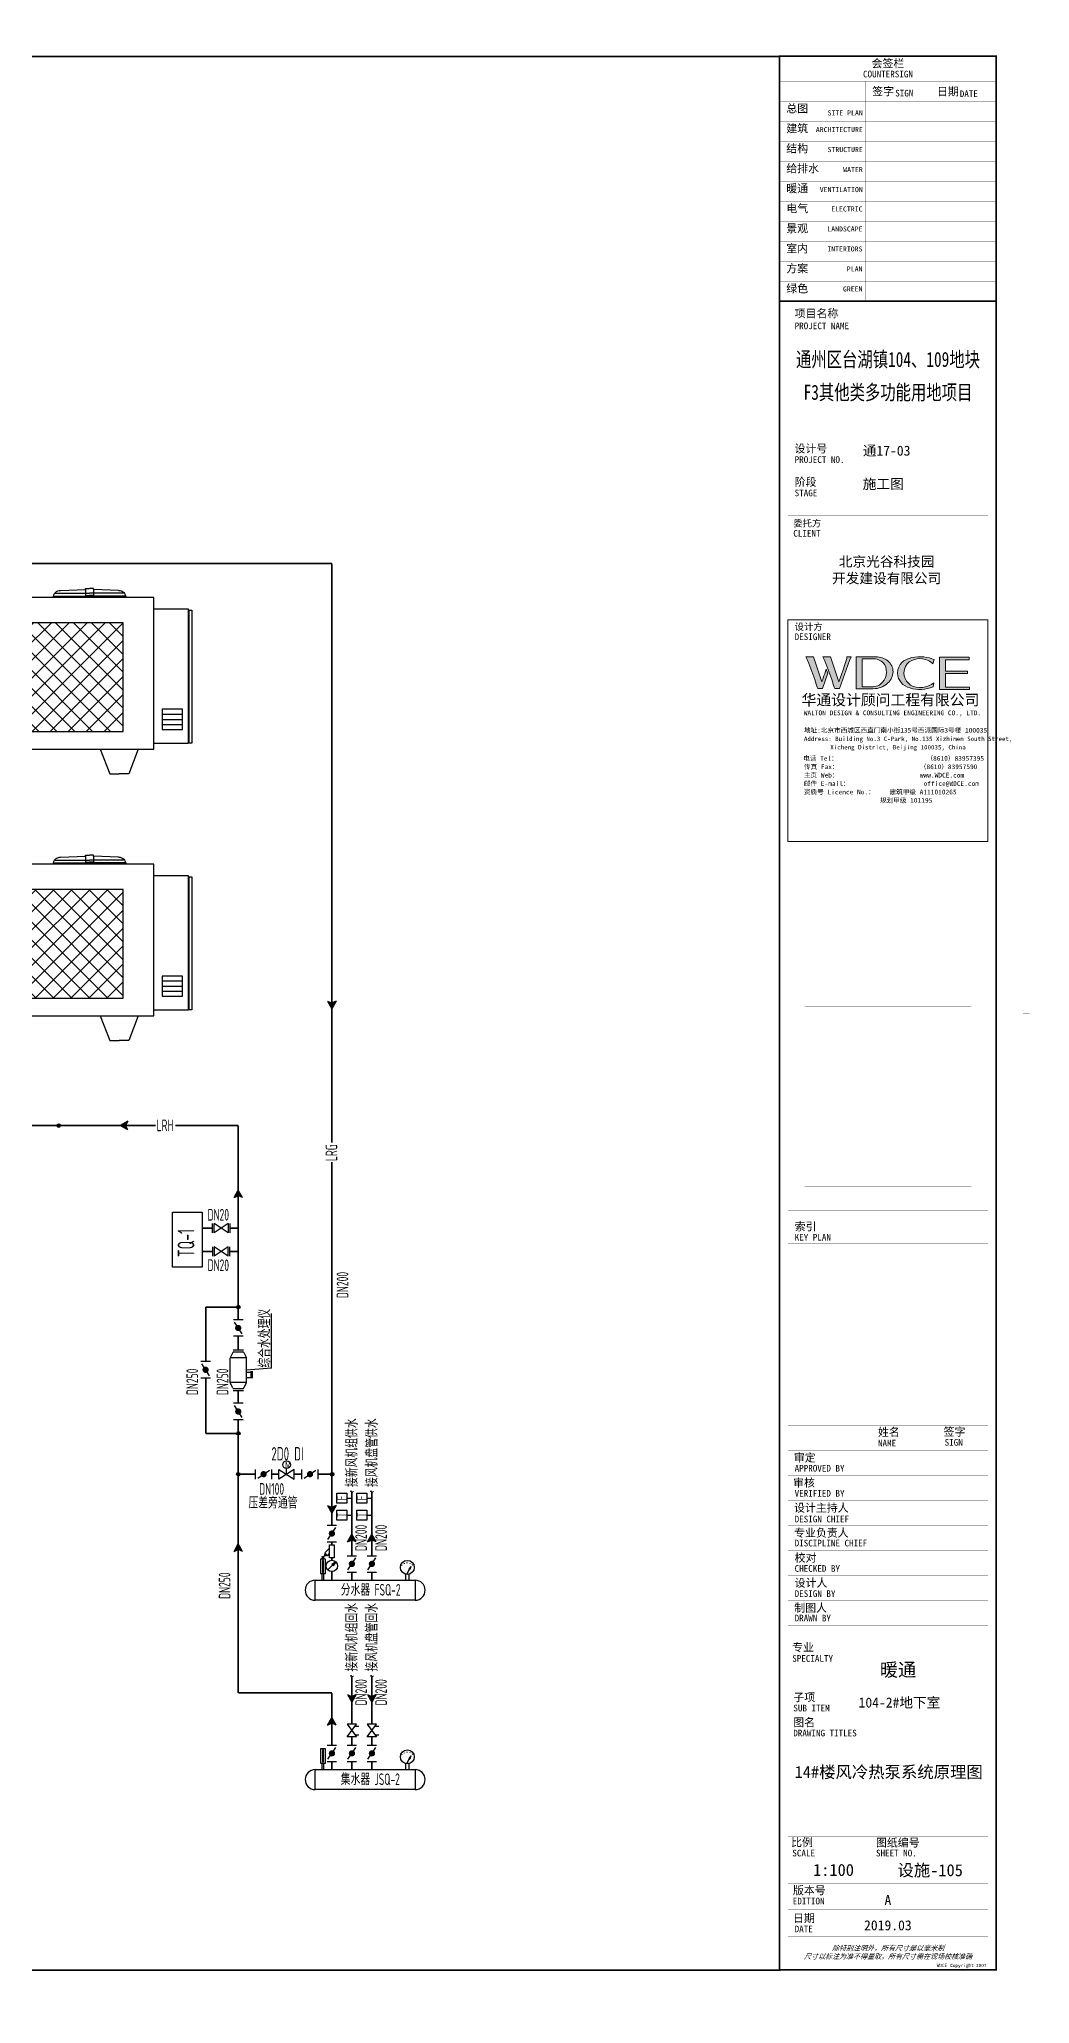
# Model space of a CAD drawing. Extents: x -253824 to 107923, y -224968 to 180578.
# Drawn here: x 78210 to 107923, y -224968 to -166046 of the extents above; entities that cross this region are included whole.
import ezdxf
from ezdxf.enums import TextEntityAlignment as Align

# ---------------------------------------------------------------- set-up
doc = ezdxf.new("R2010")
doc.units = 0
doc.header["$LTSCALE"] = 1000
doc.header["$MEASUREMENT"] = 0
doc.linetypes.add('DASHED', pattern=[0.75, 0.5, -0.25])
doc.layers.get('0').update_dxf_attribs({"linetype": 'CONTINUOUS'})
doc.layers.get('Defpoints').update_dxf_attribs({"linetype": 'CONTINUOUS'})
for name, color, linetype in [('ACS_COM', 7, 'CONTINUOUS'), ('ACS_COM_BZ', 3, 'CONTINUOUS'), ('ACS_KT_FM', 3, 'CONTINUOUS'), ('ACS_KT_FM_E', 3, 'CONTINUOUS'), ('ACS_KT_SB', 4, 'CONTINUOUS'), ('ACS_水管', 3, 'CONTINUOUS'), ('ACS_设备', 4, 'CONTINUOUS'), ('ACS_阀门', 2, 'CONTINUOUS'), ('字', 7, 'CONTINUOUS'), ('建筑图名', 5, 'CONTINUOUS'), ('阀门', 2, 'CONTINUOUS')]:
    doc.layers.add(name, color=color, linetype=linetype)
doc.layers.add('ACS_KT_LH', color=2, linetype='DASHED', lineweight=50)
doc.styles.get("Standard").update_dxf_attribs({"font": 'ros.shx', "width": 0.75, "bigfont": 'jd.shx'})
doc.styles.add('华文细黑', font='STXIHEI.TTF', dxfattribs={"height": 10})
doc.styles.add('图签信息$0$hwxh', font='STXIHEI.TTF')
doc.styles.add('图签信息$0$华文细黑', font='STXIHEI.TTF', dxfattribs={"height": 10})
doc.styles.add('等高', font='ros1.shx', dxfattribs={"width": 0.7, "bigfont": 'jd.shx'})

# ---------------------------------------------------------------- blocks, each defined once
blk = doc.blocks.new('图签信息$0$WDCE Copyright200X')
at = {"const_width": 0.016}
blk.add_lwpolyline([(-10.6, 1.26, 1), (-11.4, 1.26, 1)], format="xyb", close=True, dxfattribs=at)
at = {"style": '图签信息$0$华文细黑'}
for s, p in [('WDCE ', (-11.46, 0.5)), ('     Copyright ', (-3.51, 0.5))]:
    blk.add_text(s, height=1, dxfattribs=at).set_placement(p, align=Align.BOTTOM_RIGHT)
blk.add_text('c', height=0.6, dxfattribs=at).set_placement((-11.04, 1.35), align=Align.MIDDLE_CENTER)
blk.add_attdef('200X', text='', height=1, dxfattribs=at).set_placement((-0.45, 0.5), align=Align.BOTTOM_RIGHT)
blk = doc.blocks.new('图签信息$0$logo2')
h = blk.add_hatch(color=7)
h.paths.add_polyline_path([(19.02, -7.36), (15.84, -7.36), (15.84, -3.97), (18.97, -3.97), (18.97, -4.24), (16.46, -4.24), (16.46, -5.45), (18.81, -5.45), (18.81, -5.69), (16.47, -5.69), (16.47, -7.12), (19.02, -7.12)])
edge = h.paths.add_edge_path()
edge.add_spline(control_points=[(15.26, -4.21), (15.26, -4.21), (15.13, -4.65), (15.13, -4.65), (15.13, -4.65), (14.62, -4.1), (13.73, -4.1), (13.04, -4.1), (12.07, -4.54), (12.08, -5.62), (12.08, -6.49), (12.77, -7.16), (13.73, -7.17), (14.66, -7.17), (15.23, -6.68), (15.23, -6.68), (15.23, -6.68), (15.16, -7.11), (15.16, -7.11), (13.63, -7.7), (11.42, -7.29), (11.41, -5.64), (11.4, -3.72), (14.16, -3.66), (15.26, -4.21)], knot_values=[0, 0, 0, 0, 1, 1, 1, 2, 2, 2, 3, 3, 3, 4, 4, 4, 5, 5, 5, 6, 6, 6, 7, 7, 7, 8, 8, 8, 8], degree=3, periodic=0)
edge = h.paths.add_edge_path(flags=16)
edge.add_spline(control_points=[(10.23, -5.57), (10.23, -5.16), (10.12, -4.83), (9.9, -4.58), (9.63, -4.27), (9.23, -4.12), (8.69, -4.12), (8.69, -4.12), (7.64, -4.12), (7.64, -4.12), (7.64, -4.12), (7.64, -7.1), (7.64, -7.1), (7.64, -7.1), (8.66, -7.1), (8.66, -7.1), (9.13, -7.1), (9.52, -6.93), (9.82, -6.6), (10.09, -6.31), (10.23, -5.96), (10.23, -5.57)], knot_values=[0, 0, 0, 0, 1, 1, 1, 2, 2, 2, 3, 3, 3, 4, 4, 4, 5, 5, 5, 6, 6, 6, 7, 7, 7, 7], degree=3, periodic=0)
edge = h.paths.add_edge_path()
edge.add_spline(control_points=[(10.92, -5.51), (10.92, -5.96), (10.72, -6.37), (10.34, -6.72), (9.92, -7.1), (9.41, -7.29), (8.82, -7.29), (8.82, -7.29), (7.03, -7.29), (7.03, -7.29), (7.03, -7.29), (7.03, -3.92), (7.03, -3.92), (7.03, -3.92), (9.1, -3.92), (9.1, -3.92), (9.59, -3.92), (10.01, -4.06), (10.36, -4.34), (10.73, -4.64), (10.92, -5.03), (10.92, -5.51)], knot_values=[0, 0, 0, 0, 1, 1, 1, 2, 2, 2, 3, 3, 3, 4, 4, 4, 5, 5, 5, 6, 6, 6, 7, 7, 7, 7], degree=3, periodic=0)
at = {"lineweight": 0}
blk.add_lwpolyline([(19.02, -7.36), (15.84, -7.36), (15.84, -3.97), (18.97, -3.97), (18.97, -4.24), (16.46, -4.24), (16.46, -5.45), (18.81, -5.45), (18.81, -5.69), (16.47, -5.69), (16.47, -7.12), (19.02, -7.12), (19.02, -7.36)], dxfattribs=at)
for points, knots in [([(10.92, -5.51), (10.92, -5.96), (10.72, -6.37), (10.34, -6.72), (9.92, -7.1), (9.41, -7.29), (8.82, -7.29), (8.82, -7.29), (7.03, -7.29), (7.03, -7.29), (7.03, -7.29), (7.03, -3.92), (7.03, -3.92), (7.03, -3.92), (9.1, -3.92), (9.1, -3.92), (9.59, -3.92), (10.01, -4.06), (10.36, -4.34), (10.73, -4.64), (10.92, -5.03), (10.92, -5.51)], [0, 0, 0, 0, 1, 1, 1, 2, 2, 2, 3, 3, 3, 4, 4, 4, 5, 5, 5, 6, 6, 6, 7, 7, 7, 7]), ([(10.23, -5.57), (10.23, -5.16), (10.12, -4.83), (9.9, -4.58), (9.63, -4.27), (9.23, -4.12), (8.69, -4.12), (8.69, -4.12), (7.64, -4.12), (7.64, -4.12), (7.64, -4.12), (7.64, -7.1), (7.64, -7.1), (7.64, -7.1), (8.66, -7.1), (8.66, -7.1), (9.13, -7.1), (9.52, -6.93), (9.82, -6.6), (10.09, -6.31), (10.23, -5.96), (10.23, -5.57)], [0, 0, 0, 0, 1, 1, 1, 2, 2, 2, 3, 3, 3, 4, 4, 4, 5, 5, 5, 6, 6, 6, 7, 7, 7, 7]), ([(15.26, -4.21), (15.26, -4.21), (15.13, -4.65), (15.13, -4.65), (15.13, -4.65), (14.62, -4.1), (13.73, -4.1), (13.04, -4.1), (12.07, -4.54), (12.08, -5.62), (12.08, -6.49), (12.77, -7.16), (13.73, -7.17), (14.66, -7.17), (15.23, -6.68), (15.23, -6.68), (15.23, -6.68), (15.16, -7.11), (15.16, -7.11), (13.63, -7.7), (11.42, -7.29), (11.41, -5.64), (11.4, -3.72), (14.16, -3.66), (15.26, -4.21)], [0, 0, 0, 0, 1, 1, 1, 2, 2, 2, 3, 3, 3, 4, 4, 4, 5, 5, 5, 6, 6, 6, 7, 7, 7, 8, 8, 8, 8])]:
    blk.add_open_spline(points, degree=3, knots=knots, dxfattribs=at)
blk = doc.blocks.new('图签信息$0$logo1')
h = blk.add_hatch(color=8)
edge = h.paths.add_edge_path()
edge.add_spline(control_points=[(3.86, -5.21), (3.63, -5.88), (3.39, -6.56), (3.39, -6.56), (3.39, -6.56), (2.5, -3.91), (2.5, -3.91), (2.5, -3.91), (1.8, -3.91), (1.69, -3.91), (2.02, -4.39), (2.95, -7.27), (2.95, -7.27), (2.95, -7.27), (3.44, -7.27), (3.44, -7.27), (3.44, -7.27), (4.03, -5.66), (4.03, -5.66), (4.03, -5.66), (3.86, -5.21), (3.86, -5.21)], knot_values=[0, 0, 0, 0, 1, 1, 1, 2, 2, 2, 3, 3, 3, 4, 4, 4, 5, 5, 5, 6, 6, 6, 7, 7, 7, 7], degree=3, periodic=0)
h = blk.add_hatch(color=7)
edge = h.paths.add_edge_path()
edge.add_spline(control_points=[(6.04, -3.91), (6.09, -4.1), (5.2, -6.56), (5.2, -6.56), (5.2, -6.56), (4.3, -3.91), (4.3, -3.91), (4.3, -3.91), (3.6, -3.91), (3.49, -3.91), (3.82, -4.39), (4.75, -7.27), (4.75, -7.27), (4.75, -7.27), (5.24, -7.27), (5.24, -7.27), (5.24, -7.27), (6.33, -4.3), (6.33, -4.3), (6.33, -4.3), (6.48, -3.91), (6.48, -3.91), (6.48, -3.91), (6.21, -3.91), (6.04, -3.91)], knot_values=[0, 0, 0, 0, 1, 1, 1, 2, 2, 2, 3, 3, 3, 4, 4, 4, 5, 5, 5, 6, 6, 6, 7, 7, 7, 8, 8, 8, 8], degree=3, periodic=0)
at = {"color": 8, "lineweight": 0}
blk.add_open_spline([(3.86, -5.21), (3.63, -5.88), (3.39, -6.56), (3.39, -6.56), (3.39, -6.56), (2.5, -3.91), (2.5, -3.91), (2.5, -3.91), (1.8, -3.91), (1.69, -3.91), (2.02, -4.39), (2.95, -7.27), (2.95, -7.27), (2.95, -7.27), (3.44, -7.27), (3.44, -7.27), (3.44, -7.27), (4.03, -5.66), (4.03, -5.66), (4.03, -5.66), (3.86, -5.21), (3.86, -5.21)], degree=3, knots=[0, 0, 0, 0, 1, 1, 1, 2, 2, 2, 3, 3, 3, 4, 4, 4, 5, 5, 5, 6, 6, 6, 7, 7, 7, 7], dxfattribs=at)
at = {"lineweight": 0}
blk.add_open_spline([(6.04, -3.91), (6.09, -4.1), (5.2, -6.56), (5.2, -6.56), (5.2, -6.56), (4.3, -3.91), (4.3, -3.91), (4.3, -3.91), (3.6, -3.91), (3.49, -3.91), (3.82, -4.39), (4.75, -7.27), (4.75, -7.27), (4.75, -7.27), (5.24, -7.27), (5.24, -7.27), (5.24, -7.27), (6.33, -4.3), (6.33, -4.3), (6.33, -4.3), (6.48, -3.91), (6.48, -3.91), (6.48, -3.91), (6.21, -3.91), (6.04, -3.91)], degree=3, knots=[0, 0, 0, 0, 1, 1, 1, 2, 2, 2, 3, 3, 3, 4, 4, 4, 5, 5, 5, 6, 6, 6, 7, 7, 7, 8, 8, 8, 8], dxfattribs=at)
blk.add_blockref('图签信息$0$logo2', (0, 0))
blk = doc.blocks.new('图签信息$0$时间-logo')
at = {"layer": 'Defpoints', "lineweight": 0}
blk.add_lwpolyline([(0, -23.46), (-21.17, -23.46), (-21.17, 0), (0, 0), (0, -23.46)], dxfattribs=at)
blk.add_blockref('图签信息$0$logo1', (-20.97, 0))
at = {"style": '图签信息$0$hwxh'}
for s, height, p in [('华通设计顾问工程有限公司 ', 1.15, (-19.73, -9.05)), ('WALTON DESIGN & CONSULTING ENGINEERING CO., LTD.', 0.5, (-19.5, -10.1)), ('Address: Building No.3 C-Park, No.135 Xizhimen South Street, ', 0.47, (-19.48, -12.83)), ('地址:北京市西城区西直门南小街135号西派国际3号楼 100035', 0.5, (-19.48, -11.94)), ('电话 Tel：                        （8610）83957395 ', 0.5, (-19.56, -14.91)), ('Xicheng District, Beijing 100035, China ', 0.47, (-16.69, -13.72)), ('传真 Fax：                      （8610）83957590 ', 0.5, (-19.48, -15.8)), ('主页 Web：                      www.WDCE.com ', 0.5, (-19.48, -16.69)), ('资质号 Licence No.：    建筑甲级 A111010265 ', 0.5, (-19.48, -18.47)), ('邮件 E-mail：                    office@WDCE.com ', 0.5, (-19.48, -17.58)), ('   规划甲级 101195', 0.5, (-12.6, -19.36))]:
    blk.add_text(s, height=height, dxfattribs=at).set_placement(p)
blk = doc.blocks.new('图签信息')
at = {"const_width": 0.5}
for points in [[(-65, 574), (-65, 500.5), (0, 500.5), (0, 574)], [(-65, 0), (0, 0), (0, 500.5), (-65, 500.5)]]:
    blk.add_lwpolyline(points, close=True, dxfattribs=at)
at = {"const_width": 0.05}
for points in [[(-65, 566.5), (0, 566.5)], [(-39.14, 566.5), (-39.14, 500.5)], [(-19.1, 566.5), (-19.1, 500.5)], [(-65, 560.5), (0, 560.5)], [(-65, 554.5), (0, 554.5)], [(-65, 548.5), (0, 548.5)], [(-65, 542.5), (0, 542.5)], [(-65, 536.5), (0, 536.5)], [(-65, 530.5), (0, 530.5)], [(-65, 524.5), (0, 524.5)], [(-65, 518.5), (0, 518.5)], [(-65, 512.5), (0, 512.5)], [(-65, 512.5), (0, 512.5)], [(-65, 506.5), (0, 506.5)], [(-65, 500.5), (0, 500.5)], [(-62.5, 450.87), (-2.5, 450.87)], [(-62.5, 440.87), (-2.5, 440.87)], [(-2.5, 407.85), (-2.5, 436.12), (-62.5, 436.12), (-62.5, 407.85)], [(-62.5, 407.85), (-2.5, 407.85)], [(-62.5, 404.92), (-62.5, 227.83)], [(-62.5, 404.92), (-2.5, 404.92)], [(-62.5, 227.83), (-2.5, 227.83), (-2.5, 404.92)], [(-57.5, 338.36), (-7.5, 338.36)], [(-57.5, 288.83), (-7.5, 288.83)], [(-57.5, 234.85), (-7.5, 234.85)], [(-62.5, 227.83), (-2.5, 227.83)], [(-62.5, 217.74), (-2.5, 217.74)], [(-62.5, 103.26), (-2.5, 103.26), (-2.5, 163.26), (-62.5, 163.26), (-62.5, 103.26)], [(-37.5, 163.26), (-37.5, 103.26)], [(-20, 163.26), (-20, 103.26)], [(-62.5, 155.76), (-2.5, 155.76)], [(-62.5, 148.26), (-2.5, 148.26)], [(-62.5, 140.76), (-2.5, 140.76)], [(-62.5, 133.26), (-2.5, 133.26)], [(-62.5, 125.76), (-2.5, 125.76)], [(-62.5, 118.26), (-2.5, 118.26)], [(-62.5, 110.76), (-2.5, 110.76)], [(-62.5, 98.5), (-2.5, 98.5), (-2.5, 10), (-62.5, 10), (-62.5, 98.5)], [(-62.5, 83.5), (-2.5, 83.5)], [(-62.5, 76), (-2.5, 76)], [(-62.5, 40), (-2.5, 40)], [(-37.5, 40), (-37.5, 26)], [(-62.5, 26), (-2.5, 26)], [(-62.5, 18), (-2.5, 18)]]:
    blk.add_lwpolyline(points, dxfattribs=at)
at = {"ltscale": 0.001, "xscale": 2.834689937531525, "yscale": 2.834689937531525, "zscale": 2.834689937531525}
blk.add_blockref('图签信息$0$时间-logo', (-2.5, 404.92), dxfattribs=at)
blk.add_blockref('图签信息$0$WDCE Copyright200X', (-2.5, 0)).add_auto_attribs({'200X': '2007'})
at = {"style": '图签信息$0$华文细黑'}
for s, height, p in [('会签栏', 2.4, (-32.5, 573)), ('COUNTERSIGN', 2, (-32.5, 569.6))]:
    blk.add_text(s, height=height, dxfattribs=at).set_placement(p, align=Align.TOP_CENTER)
for s, height, p in [('总图', 2.4, (-63, 559.5)), ('签字', 2.4, (-37.22, 564.63)), ('SIGN', 2, (-30.32, 563.88)), ('日期', 2.4, (-17.79, 564.58)), ('DATE', 2, (-10.96, 563.7)), ('建筑', 2.4, (-63, 553.5)), ('结构', 2.4, (-63, 547.5)), ('给排水', 2.4, (-63, 541.5)), ('暖通', 2.4, (-63, 535.5)), ('电气', 2.4, (-63, 529.5)), ('景观', 2.4, (-63, 523.5)), ('室内', 2.4, (-63, 517.5)), ('方案', 2.4, (-63, 511.5)), ('绿色', 2.4, (-63, 505.5)), ('项目名称', 2.4, (-60.5, 498)), ('PROJECT NAME', 2, (-60.5, 494.08)), ('设计号', 2.4, (-60.54, 457.48)), ('PROJECT NO.', 2, (-60.5, 453.97)), ('阶段', 2.4, (-60.5, 447.47)), ('STAGE', 2, (-60.5, 443.97)), ('委托方', 2, (-60.9, 434.86)), ('CLIENT', 2, (-60.9, 431.86)), ('设计方', 2, (-60.5, 403.83)), ('DESIGNER', 2, (-60.5, 400.83)), ('索引', 2.4, (-60.5, 224.14)), ('KEY PLAN', 2, (-60.5, 220.74)), ('姓名', 2.4, (-35.5, 162.47)), ('签字', 2.4, (-15.81, 162.57)), ('SIGN', 2, (-15.5, 159.2)), ('审定', 2.4, (-60.73, 154.81)), ('NAME', 2, (-35.5, 158.96)), ('审核', 2.4, (-60.95, 147.29)), ('APPROVED BY', 2, (-60.5, 151.44)), ('VERIFIED BY', 2, (-60.5, 143.91)), ('设计主持人', 2.4, (-60.68, 139.76)), ('DESIGN CHIEF', 2, (-60.5, 136.19)), ('专业负责人', 2.4, (-60.67, 132.26)), ('校对', 2.4, (-60.5, 124.76)), ('DISCIPLINE CHIEF', 2, (-60.5, 128.98)), ('CHECKED BY', 2, (-60.5, 121.37)), ('设计人', 2.4, (-60.5, 117.26)), ('DESIGN BY', 2, (-60.5, 113.83)), ('制图人', 2.4, (-60.61, 109.76)), ('DRAWN BY', 2, (-60.5, 106.5)), ('SPECIALTY', 2, (-61.23, 94.38)), ('专业', 2.4, (-61.23, 97.93)), ('子项', 2.4, (-60.88, 82.92)), ('SUB ITEM', 2, (-60.88, 79.5)), ('DRAWING TITLES', 2, (-60.91, 72)), ('图名', 2.4, (-60.91, 75.41)), ('比例', 2.4, (-61.56, 39.42)), ('SCALE', 2, (-61.19, 36)), ('SHEET NO.', 2, (-36.1, 36)), ('图纸编号', 2.4, (-36.1, 39.32)), ('版本号', 2.4, (-61, 25.03)), ('EDITION', 2, (-61.06, 21.61)), ('日期', 2.4, (-61, 16.68)), ('DATE', 2, (-60.5, 13.26))]:
    blk.add_text(s, height=height, dxfattribs=at).set_placement(p, align=Align.TOP_LEFT)
for s, p in [('SITE PLAN', (-40.06, 557.7)), ('ARCHITECTURE', (-40.06, 552.7)), ('STRUCTURE', (-40.06, 546.7)), ('WATER', (-40.06, 540.7)), ('VENTILATION', (-40.06, 534.7)), ('ELECTRIC', (-40.14, 528.89)), ('LANDSCAPE', (-40.14, 522.89)), ('INTERIORS', (-40.14, 516.89)), ('PLAN', (-40.14, 510.89)), ('GREEN', (-40.14, 504.89))]:
    blk.add_text(s, height=1.5, dxfattribs=at).set_placement(p, align=Align.TOP_RIGHT)
at = {"color": 4, "style": '图签信息$0$华文细黑', "width": 0.75}
for s, p in [('通州区台湖镇104、109地块', (-32.5, 480.78)), ('F3其他类多功能用地项目', (-32.5, 470.91))]:
    blk.add_text(s, height=4.5, dxfattribs=at).set_placement(p, align=Align.CENTER)
at = {"color": 4, "style": '图签信息$0$华文细黑'}
for s, p in [('A', (-32.53, 19.4)), ('2019.03', (-32.53, 11.84))]:
    blk.add_text(s, height=3, dxfattribs=at).set_placement(p, align=Align.CENTER)
at = {"style": '图签信息$0$华文细黑', "oblique": 20}
for s, p in [('除特别注明外，所有尺寸是以毫米制', (-32.5, 6.5)), ('尺寸以标注为准不得量取，所有尺寸需在现场校核准确', (-32.5, 4))]:
    blk.add_text(s, height=1.5, dxfattribs=at).set_placement(p, align=Align.MIDDLE_CENTER)
at = {"color": 4, "ltscale": 0.001, "char_height": 3, "width": 58.4895, "style": '图签信息$0$华文细黑'}
for s, insert, attachment_point in [('通17-03', (-40.06, 455.51), 4), ('施工图', (-40.06, 445.51), 4), ('北京光谷科技园\\P开发建设有限公司', (-32.9, 419.71), 5)]:
    blk.add_mtext(s, dxfattribs=dict(at, insert=insert, attachment_point=attachment_point))
blk = doc.blocks.new('图签-A1')
at = {"color": 2}
blk.add_blockref('图签信息', (0, 0), dxfattribs=at)
blk = doc.blocks.new('图框-A1')
for points, const_width in [([(0, 0), (841, 0), (841, 594), (0, 594)], 0.05), ([(766, 584), (25, 584), (25, 10), (766, 10)], 0.5)]:
    blk.add_lwpolyline(points, close=True, dxfattribs=dict(const_width=const_width))
at = {"const_width": 0.05}
blk.add_lwpolyline([(841, 297), (839, 297)], dxfattribs=at)
blk = doc.blocks.new('风冷机组')
at = {"layer": 'ACS_设备'}
h = blk.add_hatch(dxfattribs=at)
h.set_pattern_fill('ANSI37', color=256, scale=120, style=0)
h.set_pattern_definition([(45, (-3202.8, -13753.6), (-269.408, 269.408), []), (135, (-3202.8, -13753.6), (-269.408, -269.408), [])])
h.paths.add_polyline_path([(-560, 4529), (-3524, 4529), (-3524, 1264), (-560, 1264)])
h.paths.add_polyline_path([(3368, 4529), (404, 4529), (404, 1264), (3368, 1264)])
for p, q in [((-3597, 5326), (-2514, 5326)), ((-3560, 5411), (-2514, 5411)), ((-3386, 5493), (-2633, 5522)), ((-2633, 5553), (-2520, 5553)), ((-2633, 5522), (-2633, 5553)), ((-2633, 5522), (-2633, 5349)), ((-2633, 5349), (-2514, 5349)), ((-1469, 5411), (-2514, 5411)), ((-2396, 5349), (-2514, 5349)), ((-1432, 5326), (-2514, 5326)), ((-2396, 5553), (-2509, 5553)), ((-2396, 5522), (-2396, 5553)), ((-1643, 5493), (-2396, 5522)), ((-2396, 5522), (-2396, 5349)), ((-763, 5326), (319, 5326)), ((-726, 5411), (319, 5411)), ((-552, 5493), (201, 5522)), ((201, 5522), (201, 5553)), ((201, 5553), (314, 5553)), ((201, 5522), (201, 5349)), ((201, 5349), (319, 5349)), ((1364, 5411), (319, 5411)), ((437, 5349), (319, 5349)), ((1402, 5326), (319, 5326)), ((437, 5553), (325, 5553)), ((437, 5522), (437, 5553)), ((1191, 5493), (437, 5522)), ((437, 5522), (437, 5349)), ((1784, 5326), (2867, 5326)), ((1822, 5411), (2867, 5411)), ((1995, 5493), (2749, 5522)), ((2749, 5522), (2749, 5553)), ((2749, 5553), (2861, 5553)), ((2749, 5522), (2749, 5349)), ((2749, 5349), (2867, 5349)), ((3912, 5411), (2867, 5411)), ((2985, 5349), (2867, 5349)), ((3949, 5326), (2867, 5326)), ((2985, 5553), (2872, 5553)), ((2985, 5522), (2985, 5553)), ((2985, 5522), (2985, 5349)), ((3738, 5493), (2985, 5522)), ((-5467, 4944), (-5467, 903)), ((-4443, 4944), (-5467, 4944)), ((-5299, 1776), (-4691, 1776)), ((-5299, 1620), (-4691, 1620)), ((-5299, 1464), (-4691, 1464)), ((-5467, 903), (-4445, 903)), ((-3976, 733), (-3691, 0)), ((-2834, 733), (-3119, 0)), ((-571, 733), (-286, 0)), ((571, 733), (286, 0)), ((2786, 733), (3072, 0)), ((3929, 733), (3643, 0)), ((-3691, 0), (-3405, 0)), ((-3119, 0), (-3405, 0)), ((-286, 0), (0, 0)), ((286, 0), (0, 0)), ((3072, 0), (3357, 0)), ((3643, 0), (3357, 0))]:
    blk.add_line(p, q, dxfattribs=at)
for points in [[(-5502, 4904), (-5580, 4904), (-5580, 920), (-5502, 920)], [(-4445, 5282), (4389, 5282), (4389, 733), (-4445, 733)], [(-3524, 4529), (-560, 4529), (-560, 1264), (-3524, 1264)], [(404, 4529), (3368, 4529), (3368, 1264), (404, 1264)], [(-5299, 1931), (-4691, 1931), (-4691, 1324), (-5299, 1324)]]:
    blk.add_lwpolyline(points, close=True, dxfattribs=at)
for centre, start, end in [((-3396, 5289), 87.23191, 181.90384), ((-1633, 5289), 358.09616, 92.76809), ((-562, 5289), 87.23191, 181.90384), ((1200, 5289), 358.09616, 92.76809), ((1986, 5289), 87.23191, 181.90384), ((3748, 5289), 358.09616, 92.76809)]:
    blk.add_arc(centre, 205, start, end, dxfattribs=at)
blk = doc.blocks.new('箭头01')
at = {"ltscale": 10}
blk.add_hatch(color=7, dxfattribs=at).paths.add_polyline_path([(12, -101), (161, -173), (1, 113), (-159, -173), (-10, -101)])
at = {"color": 7, "ltscale": 10}
for p, q in [((-159, -173), (1, 113)), ((161, -173), (1, 113)), ((-159, -173), (-10, -101)), ((-10, -101), (12, -101)), ((161, -173), (12, -101))]:
    blk.add_line(p, q, dxfattribs=at)
blk = doc.blocks.new('截止阀')
at = {"layer": 'ACS_阀门'}
for p, q in [((-143, 261), (143, 261)), ((-143, 211), (143, -211)), ((143, 211), (-143, -211)), ((-143, 211), (143, 211)), ((143, -211), (-143, -211)), ((143, -261), (-143, -261))]:
    blk.add_line(p, q, dxfattribs=at)
blk = doc.blocks.new('DDZF')
for p, q in [((1.5, 0.94), (-1.5, -0.94)), ((-1.5, 0.94), (1.5, -0.94)), ((-1.5, -0.94), (-1.5, 0.94)), ((0, 0), (0, 1.12)), ((1.5, -0.94), (1.5, 0.94))]:
    blk.add_line(p, q)
blk.add_circle((0, 1.88), 0.75)
at = {"width": 0.8}
blk.add_text('M', height=1.12, dxfattribs=at).set_placement((-0.31, 1.32))
blk = doc.blocks.new('HDDF')
for p, q in [((-2.47, 1.45), (-2.47, -1.4)), ((1.78, 1.22), (-1.78, -1.17)), ((2.47, 1.45), (2.47, -1.4))]:
    blk.add_line(p, q)
at = {"const_width": 0.944}
blk.add_lwpolyline([(-0.47, 0, 1), (0.47, 0, 1)], format="xyb", close=True, dxfattribs=at)
blk = doc.blocks.new('温度计')
at = {"layer": '阀门'}
for p, q in [((-91, 784), (-91, 248)), ((93, 784), (-91, 784)), ((-18, 743), (-18, 287)), ((21, 743), (-18, 743)), ((21, 287), (21, 743)), ((93, 248), (93, 784)), ((-91, 248), (93, 248)), ((-34, 248), (-34, 0)), ((-34, 0), (34, 0)), ((-18, 287), (21, 287)), ((2, 613), (2, 287)), ((34, 0), (34, 248))]:
    blk.add_line(p, q, dxfattribs=at)
blk = doc.blocks.new('压力表')
at = {"layer": 'ACS_阀门', "ltscale": 10}
blk.add_hatch(color=256, dxfattribs=at).paths.add_polyline_path([(-332, 42), (-318, 73), (-412, 100)])
for p, q in [((-515, 77), (-500, 70)), ((-465, 152), (-454, 139)), ((-412, 100), (-332, 42)), ((-412, 100), (-318, 73)), ((-332, 42), (-318, 73)), ((-193, -7), (-325, 57)), ((-530, -12), (-514, -12)), ((-508, -99), (-493, -92))]:
    blk.add_line(p, q, dxfattribs=at)
at = {"layer": 'ACS_阀门'}
blk.add_line((-453, -169), (-441, -157), dxfattribs=at)
at = {"layer": 'ACS_阀门', "ltscale": 10}
blk.add_lwpolyline([(-184, -53), (0, -53), (0, 53), (-184, 53)], dxfattribs=at)
blk.add_circle((-386, 0), 209, dxfattribs=at)
blk = doc.blocks.new('phf')
for p, q in [((-1.5, 1.12), (1.5, -1.12)), ((1.5, 1.12), (-1.5, -1.12)), ((-1.5, -1.12), (-1.5, 1.12)), ((1.5, -1.12), (1.5, 1.12)), ((-1.01, -0.76), (-1.01, -1.64)), ((1.01, -0.76), (1.01, -1.64))]:
    blk.add_line(p, q)
blk = doc.blocks.new('ACSSgFj235')
for p, q in [((-1.2, -1.2), (1.2, 1.2)), ((1.2, 1.2), (0.01, 0.43)), ((0.43, 0.01), (0.01, 0.43)), ((1.2, 1.2), (0.43, 0.01))]:
    blk.add_line(p, q)
blk.add_circle((0, 0), 1.7)
blk = doc.blocks.new('Y型除污器')
at = {"layer": 'ACS_阀门', "ltscale": 10}
for p, q in [((123, 497), (373, 248)), ((229, 104), (123, 210)), ((373, 248), (229, 104)), ((335, 141), (285, 92)), ((285, 92), (405, 71)), ((335, 141), (301, 176)), ((335, 141), (385, 191)), ((385, 191), (405, 71)), ((525, 50), (405, 71)), ((426, -49), (405, 71)), ((476, 1), (426, -49)), ((476, 1), (525, 50)), ((520, -43), (476, 1))]:
    blk.add_line(p, q, dxfattribs=at)
blk.add_lwpolyline([(123, 0), (123, 668), (-123, 668), (-123, 0)], close=True, dxfattribs=at)

msp = doc.modelspace()

# ---------------------------------------------------------------- hatches: boundary and pattern name
at = {"layer": 'ACS_COM'}
for points in [[(78739, -198629, 1), (78847, -198629, 1)], [(78739, -198629, 1), (78847, -198629, 1)], [(84181, -204128, 1), (84181, -204020, 1)], [(84181, -207915, 1), (84181, -207807, 1)], [(84181, -209141, 1), (84181, -209033, 1)], [(86941, -209087, 1), (87049, -209087, 1)]]:
    msp.add_hatch(color=8, dxfattribs=at).paths.add_polyline_path(points)

# ---------------------------------------------------------------- linework, layer by layer
for p, q in [((85179, -205902), (85179, -204268)), ((84425, -205599), (83937, -205599)), ((83937, -206326), (83937, -205608)), ((84015, -205438), (83941, -205591)), ((84029, -205355), (84334, -205355)), ((84051, -205415), (84312, -205415)), ((84348, -205438), (84422, -205591)), ((84425, -206326), (84425, -205608)), ((85179, -205902), (84425, -205966)), ((84425, -206022), (84563, -206022)), ((84425, -206183), (84563, -206183)), ((84563, -206207), (84563, -205998)), ((84603, -206207), (84603, -205998)), ((84425, -206335), (83937, -206335)), ((84015, -206497), (83941, -206344)), ((84029, -206579), (84334, -206579)), ((84051, -206519), (84312, -206519)), ((84348, -206497), (84422, -206344)), ((87437, -209803), (87587, -209803)), ((87437, -210312), (87587, -210312)), ((88037, -209803), (88187, -209803)), ((88037, -210312), (88187, -210312))]:
    msp.add_line(p, q, dxfattribs=at)
for points in [[(83096, -201229), (83096, -202879), (82202, -202879), (82202, -201229)], [(87137, -209953), (87137, -209653), (87437, -209653), (87437, -209953)], [(87737, -209953), (87737, -209653), (88037, -209653), (88037, -209953)], [(87137, -210462), (87137, -210162), (87437, -210162), (87437, -210462)], [(87737, -210462), (87737, -210162), (88037, -210162), (88037, -210462)]]:
    msp.add_lwpolyline(points, close=True, dxfattribs=at)
at = {"layer": 'ACS_COM', "color": 8}
for centre in [(78793, -198629), (78793, -198629), (84181, -204074), (84181, -207861), (84181, -209087), (86995, -209087)]:
    msp.add_circle(centre, 54, dxfattribs=at)
at = {"layer": 'ACS_COM'}
for centre, start, end in [((83977, -205608), 154.44003, 180), ((84051, -205455), 90, 154.44003), ((84312, -205455), 25.55997, 90), ((84385, -205608), 0, 25.55997), ((83977, -206326), 180, 205.55997), ((84051, -206479), 205.55997, 270), ((84312, -206479), 270, 334.44003), ((84385, -206326), 334.44003, 0)]:
    msp.add_arc(centre, 40, start, end, dxfattribs=at)
at = {"layer": 'ACS_KT_LH', "const_width": 50}
for points in [[(81702, -198629), (70253, -198629)], [(84181, -198629), (82288, -198629)], [(84181, -198629), (84181, -204454)], [(84181, -204074), (83202, -204074)], [(83202, -205708), (83202, -204074)], [(84181, -205355), (84181, -204947)], [(83202, -207861), (83202, -206201)], [(84181, -206959), (84181, -206579)], [(84181, -207861), (83202, -207861)], [(84181, -207452), (84181, -215644)], [(86987, -215644), (84181, -215644)], [(86987, -215644), (86987, -217211)], [(87587, -215151), (87587, -216585)], [(88187, -215151), (88187, -216585)], [(87587, -216965), (87587, -217211)], [(88187, -216965), (88187, -217211)], [(86987, -217705), (86987, -217947)], [(87587, -217705), (87587, -217947)], [(88187, -217705), (88187, -217947)]]:
    msp.add_lwpolyline(points, dxfattribs=at)
at = {"layer": 'ACS_KT_SB'}
for points in [[(89487, -212266), (89487, -212866), (86487, -212866), (86487, -212266)], [(89487, -217947), (89487, -218547), (86487, -218547), (86487, -217947)]]:
    msp.add_lwpolyline(points, close=True, dxfattribs=at)
for centre, start, end in [((86487, -212566), 90, 270), ((89487, -212566), 270, 90), ((86487, -218247), 90, 270), ((89487, -218247), 270, 90)]:
    msp.add_arc(centre, 300, start, end, dxfattribs=at)
at = {"layer": 'ACS_水管', "const_width": 50}
for points in [[(75259, -181773), (86987, -181773)], [(86987, -181773), (86987, -199137)], [(86987, -199723), (86987, -210617)], [(83096, -201704), (83406, -201704)], [(84181, -201704), (83929, -201704)], [(83096, -202404), (83406, -202404)], [(84181, -202404), (83929, -202404)], [(84181, -209087), (84693, -209087)], [(85187, -209087), (85400, -209087)], [(85858, -209087), (86085, -209087)], [(86579, -209087), (86995, -209087)], [(87587, -209615), (87587, -211530)], [(88187, -209615), (88187, -211530)], [(86987, -211110), (86987, -211205)], [(86987, -211589), (86987, -211668)], [(86987, -212008), (86987, -212266)], [(87587, -212023), (87587, -212266)], [(88187, -212023), (88187, -212266)]]:
    msp.add_lwpolyline(points, dxfattribs=at)

# ---------------------------------------------------------------- block references
at = {"xscale": 100, "yscale": 100, "zscale": 100}
for name, p in [('图框-A1', (23821, -224965)), ('图签-A1', (106921, -223950))]:
    msp.add_blockref(name, p, dxfattribs=at)
at = {"layer": 'ACS_KT_FM'}
for name, p, xscale, yscale, zscale, rotation in [('HDDF', (84179, -204700), 100, 100, 100, 270), ('HDDF', (83199, -205954), 100, 100, 100, 270), ('HDDF', (84179, -207205), 100, 100, 100, 270), ('HDDF', (84940, -209085), 100, 100, 100, 180), ('HDDF', (86332, -209085), 100, 100, 100, 180), ('HDDF', (86990, -210863), -100, 100, 100, 90), ('HDDF', (87590, -211776), -100, 100, 100, 90), ('HDDF', (88190, -211776), -100, 100, 100, 90), ('phf', (87587, -216775), -126.6226385436021, 126.6226385443006, 126.622638543869, 90), ('phf', (88187, -216775), -126.6226385436021, 126.6226385443006, 126.622638543869, 90), ('HDDF', (86990, -217458), -100, 100, 100, 90), ('HDDF', (87590, -217458), -100, 100, 100, 90), ('HDDF', (88190, -217458), -100, 100, 100, 90)]:
    msp.add_blockref(name, p, dxfattribs=dict(at, xscale=xscale, yscale=yscale, zscale=zscale, rotation=rotation))
at = {"layer": 'ACS_KT_FM', "xscale": 100, "yscale": 100}
msp.add_blockref('ACSSgFj235', (86987, -211838), dxfattribs=at)
at = {"layer": 'ACS_KT_FM_E', "xscale": 152.5502379987156, "yscale": 152.5502379987156, "zscale": 3.051004759974778}
msp.add_blockref('DDZF', (85629, -209087), dxfattribs=at)
at = {"layer": 'ACS_水管', "xscale": -1}
for p in [(77205, -188074), (77205, -196074)]:
    msp.add_blockref('风冷机组', p, dxfattribs=at)
at = {"layer": 'ACS_水管'}
for p, xscale, yscale, zscale, rotation in [((86988, -195032), 0.8000000000465661, 0.8000000000465661, 0.8000000000465661, 180), ((80731, -198630), 0.7999999998137355, 0.7999999998137355, 0.7999999998137355, 90), ((86989, -210160), 0.7999999998137355, 0.7999999998137355, 0.7999999998137355, 180), ((87587, -215835), -0.7999999998137355, 0.7999999988824129, 0.8, 180), ((88187, -215835), -0.7999999998137355, 0.7999999988824129, 0.8, 180)]:
    msp.add_blockref('箭头01', p, dxfattribs=dict(at, xscale=xscale, yscale=yscale, zscale=zscale, rotation=rotation))
for p, xscale, yscale, zscale in [((84181, -200652), 0.7999999999301508, 0.7999999999301508, 0.7999999999301508), ((87587, -210979), 0.7999999998137355, 0.7999999998137355, 0.7999999998137355), ((88187, -210979), 0.7999999998137355, 0.7999999998137355, 0.7999999998137355), ((84181, -211263), 0.7999999998137355, 0.7999999998137355, 0.7999999998137355), ((86989, -216473), -0.7999999998137355, 0.7999999988824129, 0.8)]:
    msp.add_blockref('箭头01', p, dxfattribs=dict(at, xscale=xscale, yscale=yscale, zscale=zscale))
at = {"layer": 'ACS_阀门', "rotation": 270}
for name, p in [('截止阀', (83667, -201704)), ('压力表', (89252, -212266)), ('压力表', (89252, -217947))]:
    msp.add_blockref(name, p, dxfattribs=at)
at = {"layer": 'ACS_阀门', "xscale": -1, "rotation": 270}
msp.add_blockref('截止阀', (83667, -202404), dxfattribs=at)
at = {"layer": 'ACS_阀门'}
for name, p, xscale, yscale, zscale in [('Y型除污器', (86987, -211589), -0.5759999999718275, 0.5760000000009313, 0.576), ('温度计', (86718, -212266), 0.8000000000465661, 0.8000000000465661, 0.8000000000465661), ('温度计', (86718, -217947), 0.8000000000465661, 0.8000000000465661, 0.8000000000465661)]:
    msp.add_blockref(name, p, dxfattribs=dict(at, xscale=xscale, yscale=yscale, zscale=zscale))

# ---------------------------------------------------------------- texts
at = {"layer": 'ACS_COM', "color": 2, "ltscale": 10, "style": '等高', "width": 0.7}
for s, p in [('LRH', (81732, -198797)), ('DN20', (83259, -201479)), ('DN20', (83259, -202991)), ('压差旁通管', (84486, -210117))]:
    msp.add_text(s, height=350, dxfattribs=at).set_placement(p)
for s, p in [('LRG', (87149, -199692)), ('综合水处理仪', (85141, -205889)), ('DN250', (82974, -206713)), ('DN250', (83882, -206713)), ('DN200', (88038, -211389)), ('DN200', (88638, -211389)), ('DN200', (88038, -216022)), ('DN200', (88638, -216022))]:
    msp.add_text(s, height=350, rotation=90, dxfattribs=at).set_placement(p)
for s, p in [('DN200', (87482, -203410)), ('DN250', (83945, -212429))]:
    msp.add_text(s, height=350, rotation=90, dxfattribs=at).set_placement(p, align=Align.CENTER)
msp.add_text('DN100', height=350, dxfattribs=at).set_placement((85181, -209702), align=Align.CENTER)
at = {"layer": 'ACS_COM', "style": '等高', "width": 0.7}
for s, p in [('F', (87438, -209799)), ('F', (88038, -209799)), ('T', (87438, -210309)), ('T', (88038, -210309))]:
    msp.add_text(s, height=300, rotation=90, dxfattribs=at).set_placement(p, align=Align.CENTER)
at = {"layer": 'ACS_COM_BZ', "style": '等高', "width": 0.7}
for s, p in [('接新风机组供水', (87761, -209468)), ('接风机盘管供水', (88361, -209468)), ('接新风机组回水', (87761, -215004)), ('接风机盘管回水', (88361, -215004))]:
    msp.add_text(s, height=350, rotation=90, dxfattribs=at).set_placement(p)
msp.add_text('2D0 DI', height=400, rotation=360, dxfattribs=at).set_placement((85656, -208473), align=Align.MIDDLE_CENTER)
for p in [(87587, -209615), (88187, -209615), (87587, -215151), (88187, -215151)]:
    msp.add_text('~', height=350, dxfattribs=at).set_placement(p, align=Align.MIDDLE)
for s, p in [('分水器 FSQ-2', (87254, -212728)), ('集水器 JSQ-2', (87254, -218409))]:
    msp.add_text(s, height=350, dxfattribs=at).set_placement(p)
at = {"layer": 'ACS_设备', "style": '等高', "width": 0.7}
msp.add_text('TQ-1', height=500, rotation=90, dxfattribs=at).set_placement((82862, -202577))
at = {"layer": '字', "style": '华文细黑'}
for s, height, p in [('104-2#地下室', 300, (102789, -216084)), ('14#楼风冷热泵系统原理图', 360, (100871, -218197)), ('1:100', 360, (101425, -221135)), ('设施-105', 360, (103956, -221143))]:
    msp.add_text(s, height=height, dxfattribs=at).set_placement(p)
at = {"layer": '建筑图名', "style": '华文细黑'}
msp.add_text('暖通', height=400, dxfattribs=at).set_placement((103427, -215151))

doc.saveas('drawing.dxf')
